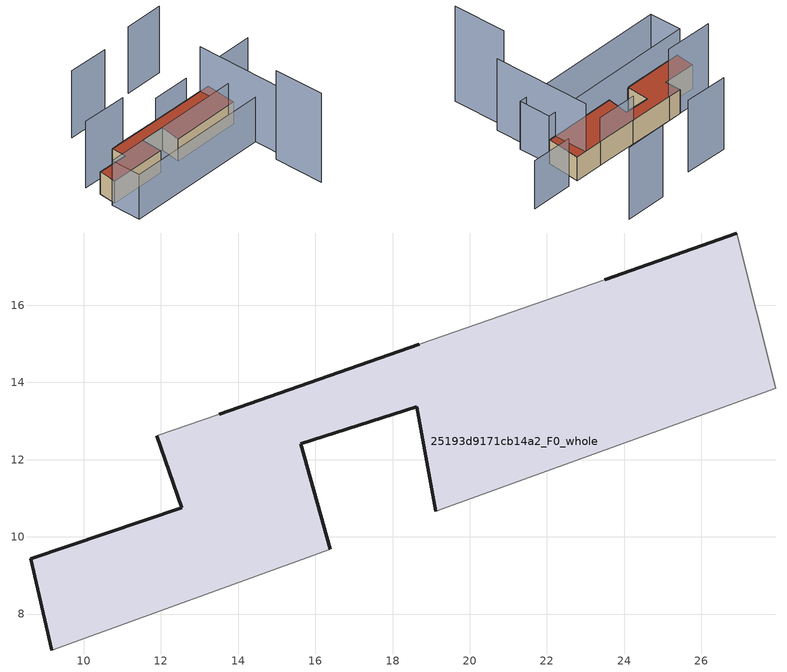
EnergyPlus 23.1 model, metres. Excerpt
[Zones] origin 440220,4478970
25193d9171cb14a2_F0_whole
 floor ground (EU_floor_Construction): 27.93,13.86 26.91,17.87 23.49,16.66 18.69,14.99 13.51,13.17 11.9,12.62 12.53,10.75 8.62,9.43 9.17,7.07 16.38,9.68 15.62,12.41 18.62,13.38 19.12,10.66 z0
 wall outside (EU_wall_Construction): 13.51,13.17 18.69,14.99 / 23.49,16.66 26.91,17.87 / 19.12,10.66 18.62,13.38 15.62,12.41 16.38,9.68 / 9.17,7.07 8.62,9.43 12.53,10.75 11.9,12.62 z0:3
 wall adiabatic (EU_wall_Construction): 11.9,12.62 13.51,13.17 / 18.69,14.99 23.49,16.66 / 26.91,17.87 27.93,13.86 19.12,10.66 / 16.38,9.68 9.17,7.07 z0:3
 roof outside (EU_roof_Construction): 26.91,17.87 27.93,13.86 19.12,10.66 18.62,13.38 15.62,12.41 16.38,9.68 9.17,7.07 8.62,9.43 12.53,10.75 11.9,12.62 13.51,13.17 18.69,14.99 23.49,16.66 z3
shading: 30.99,-0.44 28.77,5.73 z0:12; 23.49,16.66 18.7,14.96 / 33.08,20.03 28.14,18.29 / 8.75,6.92 27.93,13.86 / 27.93,13.86 29.28,10.13 / 29.28,10.13 10.1,3.19 / 10.1,3.19 8.75,6.92 z0:6; 29.71,6.07 25.67,17.43 / 13.52,13.15 7.82,11.21 / 16.19,22.03 11.08,20.3 / 25.5,26.35 20.61,24.58 z0:9
[Building]
EU S2 Campaign: North Axis=0; Terrain=City; Solar Distribution=FullExterior
[Site:Location]
Madrid: Latitude=40.5; Longitude=-3.5; Time Zone=1; Elevation=609
[SizingPeriod:WeatherFileDays]
AnnualSizingPeriod: Begin Month=1; Begin Day of Month=1; End Month=12; End Day of Month=31; Day of Week for Start Day=Monday; Use Weather File Daylight Saving Period=No; Use Weather File Rain and Snow Indicators=No
[MATERIAL]
EU_InternalMass_Material: Roughness=MediumRough; Thickness=0.1; Conductivity=1; Density=1800; Specific Heat=900; Thermal Absorptance=0.9; Solar Absorptance=0.7; Visible Absorptance=0.7
[MATERIAL:NOMASS] Roughness=MediumRough; Thermal Absorptance=0.9; Solar Absorptance=0.7; Visible Absorptance=0.7
Name | Thermal Resistance
EU_wall_NoMass | 0.461255
EU_roof_NoMass | 0.289352
EU_floor_NoMass | 0.631313
[CONSTRUCTION]
EU_wall_Construction: EU_wall_NoMass
EU_roof_Construction: EU_roof_NoMass
EU_floor_Construction: EU_floor_NoMass
EU_InternalMass_Construction: EU_InternalMass_Material
[ZONE]
25193d9171cb14a2_F0_whole: Type=1; Multiplier=1; Ceiling Height=autocalculate; Volume=203.189; Floor Area=autocalculate; Part of Total Floor Area=Yes
[INTERNALMASS]
25193d9171cb14a2_F0_whole_EU_InternalMass: Construction=EU_InternalMass_Construction; Zone or ZoneList=25193d9171cb14a2_F0_whole; Surface Area=67.7235
[OTHEREQUIPMENT]
EU_Step8_InternalGain_25193d9171cb14a2_F0_whole_f000: Fuel Type=Electricity; Zone or ZoneList or Space or SpaceList=25193d9171cb14a2_F0_whole; Schedule=EU_Step8_GainSchedule_25193d9171cb14a2_F0_whole_f000; Design Level Calculation Method=Watts/Area; Power per Zone Floor Area=1; Fraction Latent=0; Fraction Radiant=0; Fraction Lost=0; Carbon Dioxide Generation Rate=0; EndUse Subcategory=EU_Step8_InternalGains
[ZONEVENTILATION:DESIGNFLOWRATE]
EU_ConstantAir_25193d9171cb14a2_F0_whole: Zone or ZoneList or Space or SpaceList=25193d9171cb14a2_F0_whole; Schedule=EU_AlwaysOn; Design Flow Rate Calculation Method=AirChanges/Hour; Air Changes per Hour=0.64; Ventilation Type=Natural; Fan Pressure Rise=0; Fan Total Efficiency=1; Constant Term Coefficient=1; Temperature Term Coefficient=0; Velocity Term Coefficient=0; Velocity Squared Term Coefficient=0; Minimum Indoor Temperature=-100; Maximum Indoor Temperature=100; Delta Temperature=-100; Minimum Outdoor Temperature=-100; Maximum Outdoor Temperature=100; Maximum Wind Speed=40
[HVACTEMPLATE:THERMOSTAT]
EU_HeatOnly_25193d9171cb14a2_F0_whole: Constant Heating Setpoint=20; Constant Cooling Setpoint=50
[HVACTEMPLATE:ZONE:IDEALLOADSAIRSYSTEM]
25193d9171cb14a2_F0_whole: Template Thermostat=EU_HeatOnly_25193d9171cb14a2_F0_whole; System Availability Schedule=EU_AlwaysOn; Maximum Heating Supply Air Temperature=50; Minimum Cooling Supply Air Temperature=13; Maximum Heating Supply Air Humidity Ratio=0.0156; Minimum Cooling Supply Air Humidity Ratio=0.0077; Heating Limit=NoLimit; Cooling Limit=NoLimit; Heating Availability Schedule=EU_AlwaysOn; Cooling Availability Schedule=EU_CoolingOff; Dehumidification Control Type=ConstantSensibleHeatRatio; Cooling Sensible Heat Ratio=0.7; Dehumidification Setpoint=60; Humidification Control Type=None; Humidification Setpoint=30; Outdoor Air Method=None; Outdoor Air Flow Rate per Person=0.00944; Outdoor Air Flow Rate per Zone Floor Area=0; Outdoor Air Flow Rate per Zone=0; Demand Controlled Ventilation Type=None; Outdoor Air Economizer Type=NoEconomizer; Heat Recovery Type=None; Sensible Heat Recovery Effectiveness=0.7; Latent Heat Recovery Effectiveness=0.65
[SIZING:ZONE]
25193d9171cb14a2_F0_whole: Zone Cooling Design Supply Air Temperature Input Method=SupplyAirTemperature; Zone Cooling Design Supply Air Temperature=13; Zone Heating Design Supply Air Temperature Input Method=SupplyAirTemperature; Zone Heating Design Supply Air Temperature=50; Zone Cooling Design Supply Air Humidity Ratio=0.008; Zone Heating Design Supply Air Humidity Ratio=0.008; Cooling Design Air Flow Method=DesignDay; Cooling Design Air Flow Rate=0; Cooling Minimum Air Flow per Zone Floor Area=0.000762; Cooling Minimum Air Flow=0; Cooling Minimum Air Flow Fraction=0.2; Heating Design Air Flow Method=DesignDay; Heating Design Air Flow Rate=0; Heating Maximum Air Flow per Zone Floor Area=0.002032; Heating Maximum Air Flow=0.141576; Heating Maximum Air Flow Fraction=0.3; Account for Dedicated Outdoor Air System=No; Dedicated Outdoor Air System Control Strategy=NeutralSupplyAir; Dedicated Outdoor Air Low Setpoint Temperature for Design=autosize; Dedicated Outdoor Air High Setpoint Temperature for Design=autosize; Zone Load Sizing Method=Sensible Load Only No Latent Load; Zone Latent Cooling Design Supply Air Humidity Ratio Input Method=HumidityRatioDifference; Zone Cooling Design Supply Air Humidity Ratio Difference=0.005; Zone Latent Heating Design Supply Air Humidity Ratio Input Method=HumidityRatioDifference; Zone Humidification Design Supply Air Humidity Ratio Difference=0.005
[SCHEDULE:CONSTANT]
Name | Hourly Value
EU_AlwaysOn | 1
EU_CoolingOff | 0
[SCHEDULE:FILE]
EU_Step8_GainSchedule_25193d9171cb14a2_F0_whole_f000: File=../../schedules/25193d9171cb14a2/25193d9171cb14a2_F0_whole_f000_gain.csv; Column Number=1; Rows to Skip at Top=0; Number of Hours of Data=8760; Column Separator=Comma; Interpolate to Timestep=No; Minutes per Item=60; Adjust Schedule for Daylight Savings=Yes
